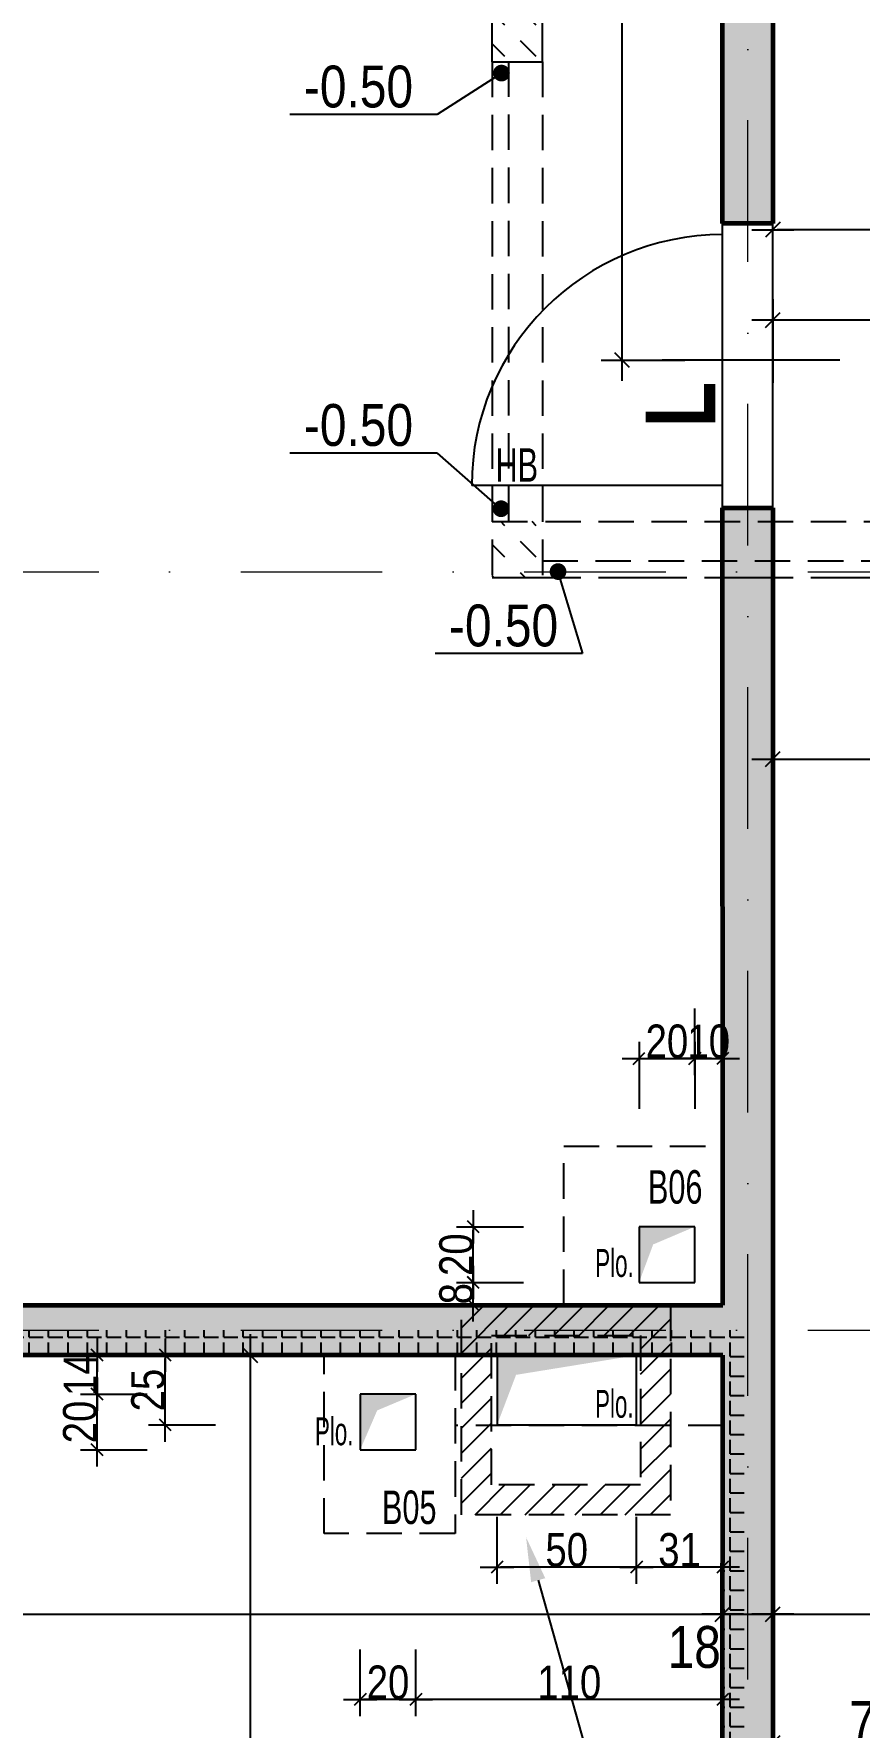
# Model space of a CAD drawing. Header units: millimetres. Extents: x 19188 to 26006, y -37354 to 0.
# Drawn here: x 20293 to 20589, y -35742 to -35135 of the extents above; entities that cross this region are included whole.
import ezdxf
from ezdxf import colors
from ezdxf.entities.mleader import LeaderData, LeaderLine
from ezdxf.enums import TextEntityAlignment as Align
from ezdxf.math import Vec2, Vec3

# ---------------------------------------------------------------- set-up
doc = ezdxf.new("R2010")
doc.units = ezdxf.units.MM
doc.linetypes.add('CACHEX2', pattern=[19.05, 12.7, -6.35])
doc.linetypes.add('TIRETPTX2', pattern=[50.8, 25.4, -12.7, 0, -12.7])
for name, color, linetype in [('01_cote_gen', 4, 'Continuous'), ('01_linteaux', 2, 'Continuous'), ('01_murs_sup', 2, 'CACHEX2'), ('01_poch_murs', 253, 'Continuous'), ('01_resv', 32, 'Continuous'), ('01_texte', 230, 'Continuous'), ('AA_COTES', 2, 'Continuous')]:
    doc.layers.add(name, color=color, linetype=linetype)
for name, color, linetype, lineweight in [('01_murs_coup', 5, 'Continuous', 60), ('01_tram_axes', 2, 'TIRETPTX2', 9), ('_GAZELEC-RESERVATION 2', 6, 'Continuous', 18)]:
    doc.layers.add(name, color=color, linetype=linetype, lineweight=lineweight)
doc.styles.add('ARIAL NA', font='ARIALN.TTF')
doc.styles.add('impact', font='impact.ttf')
doc.styles.get("Standard").update_dxf_attribs({"font": 'arial.ttf'})
doc.styles.add('STYLE2', font='ARIALN.TTF')
doc.dimstyles.new('JB50', dxfattribs={"dimscale": 0.1, "dimtxt": 150, "dimasz": 15, "dimexe": 0.1, "dimexo": 0.1, "dimgap": 0.09, "dimtad": 1, "dimdec": 1, "dimdsep": 46, "dimtxsty": 'STYLE2', "dimblk1": 'BOND_G', "dimblk2": 'BOND_D', "dimsah": 1, "dimcen": 1.5, "dimdle": 0.01, "dimse1": 1, "dimse2": 1, "dimclrd": 4, "dimclre": 2, "dimclrt": 6, "dimazin": 2, "dimtfac": 2.333333, "dimtdec": 1, "dimtix": 1, "dimtmove": 2, "dimatfit": 3, "dimldrblk": 'BOND_G', "dimfxl": 1, "dimtolj": 1, "dimtzin": 0, "dimarcsym": 0})
doc.dimstyles.new('JB50res', dxfattribs={"dimscale": 0.1, "dimtxt": 120, "dimasz": 12, "dimexe": 0.1, "dimexo": 0.1, "dimgap": 0.09, "dimtad": 1, "dimdec": 1, "dimdsep": 46, "dimtxsty": 'STYLE2', "dimblk1": 'BOND_G', "dimblk2": 'BOND_D', "dimsah": 1, "dimcen": 1.5, "dimdle": 0.01, "dimse1": 1, "dimse2": 1, "dimclrd": 4, "dimclre": 2, "dimclrt": 6, "dimazin": 2, "dimtfac": 2.333333, "dimtdec": 1, "dimtix": 1, "dimtmove": 2, "dimatfit": 3, "dimldrblk": 'BOND_G', "dimfxl": 1, "dimtolj": 1, "dimtzin": 0, "dimarcsym": 0})

# ---------------------------------------------------------------- blocks, each defined once
blk = doc.blocks.new('BOND_G')
at = {"layer": 'AA_COTES', "color": 0}
for p, q in [((0, -5), (0, 15)), ((5, 0), (-5, 0)), ((1.77, 1.77), (-1.77, -1.77))]:
    blk.add_line(p, q, dxfattribs=at)
blk = doc.blocks.new('BOND_D')
at = {"layer": 'AA_COTES', "color": 0}
for p, q in [((0, 5), (0, -15)), ((5, 0), (-5, 0)), ((-1.77, -1.77), (1.77, 1.77))]:
    blk.add_line(p, q, dxfattribs=at)
blk = doc.blocks.new('*D3140')
at = {"layer": '01_cote_gen', "color": 4, "lineweight": -2, "ltscale": 2, "transparency": 16777216}
blk.add_line((19941.73, -35701.9), (20538.73, -35701.9), dxfattribs=at)
at = {"layer": 'Defpoints', "color": 0, "ltscale": 2, "transparency": 16777216}
for p in [(20540.23, -35701.9), (20540.23, -35711.51), (19940.23, -35732.02)]:
    blk.add_point(p, dxfattribs=at)
at = {"layer": '01_cote_gen', "color": 4, "lineweight": -2, "ltscale": 2, "transparency": 16777216, "xscale": 1.5, "yscale": 1.5, "zscale": 1.5, "rotation": 180}
blk.add_blockref('BOND_G', (19940.23, -35701.9), dxfattribs=at)
at = {"layer": '01_cote_gen', "color": 4, "lineweight": -2, "ltscale": 2, "transparency": 16777216, "xscale": 1.5, "yscale": 1.5, "zscale": 1.5}
blk.add_blockref('BOND_D', (20540.23, -35701.9), dxfattribs=at)
at = {"layer": '01_cote_gen', "color": 6, "lineweight": 0, "ltscale": 2, "transparency": 16777216, "insert": (20240.23, -35694.23), "char_height": 15, "attachment_point": 5, "style": 'STYLE2'}
blk.add_mtext('\\A1;600', dxfattribs=at)
blk = doc.blocks.new('*D3141')
at = {"layer": '01_cote_gen', "color": 4, "lineweight": -2, "ltscale": 2, "transparency": 16777216}
blk.add_line((20541.73, -35701.9), (20556.72, -35701.9), dxfattribs=at)
at = {"layer": 'Defpoints', "color": 0, "ltscale": 2, "transparency": 16777216}
for p in [(20558.22, -35701.9), (20558.22, -35701.9), (20540.23, -35711.51)]:
    blk.add_point(p, dxfattribs=at)
at = {"layer": '01_cote_gen', "color": 4, "lineweight": -2, "ltscale": 2, "transparency": 16777216, "xscale": 1.5, "yscale": 1.5, "zscale": 1.5, "rotation": 180}
blk.add_blockref('BOND_G', (20540.23, -35701.9), dxfattribs=at)
at = {"layer": '01_cote_gen', "color": 4, "lineweight": -2, "ltscale": 2, "transparency": 16777216, "xscale": 1.5, "yscale": 1.5, "zscale": 1.5}
blk.add_blockref('BOND_D', (20558.22, -35701.9), dxfattribs=at)
at = {"layer": '01_cote_gen', "color": 6, "lineweight": 0, "ltscale": 2, "transparency": 16777216, "insert": (20530.02, -35713.78), "char_height": 15, "attachment_point": 5, "style": 'STYLE2'}
blk.add_mtext('\\A1;18', dxfattribs=at)
blk = doc.blocks.new('*D3142')
at = {"layer": '01_cote_gen', "color": 4, "lineweight": -2, "ltscale": 2, "transparency": 16777216}
blk.add_line((20559.72, -35701.9), (20686.72, -35701.9), dxfattribs=at)
at = {"layer": 'Defpoints', "color": 0, "ltscale": 2, "transparency": 16777216}
for p in [(20558.22, -35701.9), (20688.22, -35701.9), (20688.22, -35701.9)]:
    blk.add_point(p, dxfattribs=at)
at = {"layer": '01_cote_gen', "color": 4, "lineweight": -2, "ltscale": 2, "transparency": 16777216, "xscale": 1.5, "yscale": 1.5, "zscale": 1.5, "rotation": 180}
blk.add_blockref('BOND_G', (20558.22, -35701.9), dxfattribs=at)
at = {"layer": '01_cote_gen', "color": 4, "lineweight": -2, "ltscale": 2, "transparency": 16777216, "xscale": 1.5, "yscale": 1.5, "zscale": 1.5}
blk.add_blockref('BOND_D', (20688.22, -35701.9), dxfattribs=at)
at = {"layer": '01_cote_gen', "color": 6, "lineweight": 0, "ltscale": 2, "transparency": 16777216, "insert": (20623.22, -35694.23), "char_height": 15, "attachment_point": 5, "style": 'STYLE2'}
blk.add_mtext('\\A1;130', dxfattribs=at)
blk = doc.blocks.new('*D3148')
at = {"layer": '01_cote_gen', "color": 4, "lineweight": -2, "ltscale": 2, "transparency": 16777216}
blk.add_line((20671.72, -85.1), (20574.72, -85.1), dxfattribs=at)
at = {"layer": 'Defpoints', "color": 0, "ltscale": 2, "transparency": 16777216}
for p in [(20673.22, 0), (20573.22, -85.1), (20573.22, -36661.01)]:
    blk.add_point(p, dxfattribs=at)
at = {"layer": '01_cote_gen', "color": 4, "lineweight": -2, "ltscale": 2, "transparency": 16777216, "xscale": 1.5, "yscale": 1.5, "zscale": 1.5, "rotation": 180}
blk.add_blockref('BOND_D', (20573.22, -85.1), dxfattribs=at)
at = {"layer": '01_cote_gen', "color": 4, "lineweight": -2, "ltscale": 2, "transparency": 16777216, "xscale": 1.5, "yscale": 1.5, "zscale": 1.5}
blk.add_blockref('BOND_G', (20673.22, -85.1), dxfattribs=at)
at = {"layer": '01_cote_gen', "color": 6, "lineweight": 0, "ltscale": 2, "transparency": 16777216, "insert": (20623.22, -77.43), "char_height": 15, "attachment_point": 5, "style": 'STYLE2'}
blk.add_mtext('\\A1;100', dxfattribs=at)
blk = doc.blocks.new('*D2992')
at = {"layer": '01_cote_gen', "color": 4, "lineweight": -2, "ltscale": 0.1, "transparency": 16777216}
blk.add_line((20685.72, -35205.23), (20559.72, -35205.23), dxfattribs=at)
at = {"layer": 'Defpoints', "color": 0, "ltscale": 0.1, "transparency": 16777216}
for p in [(20558.22, -35163.89), (20687.22, -35163.89), (20558.22, -35205.23)]:
    blk.add_point(p, dxfattribs=at)
at = {"layer": '01_cote_gen', "color": 4, "lineweight": -2, "ltscale": 0.1, "transparency": 16777216, "xscale": 1.5, "yscale": 1.5, "zscale": 1.5, "rotation": 180}
blk.add_blockref('BOND_D', (20558.22, -35205.23), dxfattribs=at)
at = {"layer": '01_cote_gen', "color": 4, "lineweight": -2, "ltscale": 0.1, "transparency": 16777216, "xscale": 1.5, "yscale": 1.5, "zscale": 1.5}
blk.add_blockref('BOND_G', (20687.22, -35205.23), dxfattribs=at)
at = {"layer": '01_cote_gen', "color": 6, "ltscale": 0.1, "transparency": 16777216, "insert": (20627.96, -35197.56), "char_height": 15, "attachment_point": 5, "style": 'STYLE2'}
blk.add_mtext('\\A1;129', dxfattribs=at)
blk = doc.blocks.new('*D2993')
at = {"layer": '01_cote_gen', "color": 4, "lineweight": -2, "ltscale": 0.1, "transparency": 16777216}
blk.add_line((20559.72, -35395.14), (20686.72, -35395.14), dxfattribs=at)
at = {"layer": 'Defpoints', "color": 0, "ltscale": 0.1, "transparency": 16777216}
for p in [(20558.22, -35374.77), (20688.22, -35374.77), (20688.22, -35395.14)]:
    blk.add_point(p, dxfattribs=at)
at = {"layer": '01_cote_gen', "color": 4, "lineweight": -2, "ltscale": 0.1, "transparency": 16777216, "xscale": 1.5, "yscale": 1.5, "zscale": 1.5, "rotation": 180}
blk.add_blockref('BOND_G', (20558.22, -35395.14), dxfattribs=at)
at = {"layer": '01_cote_gen', "color": 4, "lineweight": -2, "ltscale": 0.1, "transparency": 16777216, "xscale": 1.5, "yscale": 1.5, "zscale": 1.5}
blk.add_blockref('BOND_D', (20688.22, -35395.14), dxfattribs=at)
at = {"layer": '01_cote_gen', "color": 6, "ltscale": 0.1, "transparency": 16777216, "insert": (20623.22, -35387.47), "char_height": 15, "attachment_point": 5, "style": 'STYLE2'}
blk.add_mtext('\\A1;130', dxfattribs=at)
blk = doc.blocks.new('*D2998')
at = {"layer": '01_cote_gen', "color": 4, "lineweight": -2, "ltscale": 0.1, "transparency": 16777216}
blk.add_line((20559.72, -35237.63), (20708.68, -35237.63), dxfattribs=at)
at = {"layer": 'Defpoints', "color": 0, "ltscale": 0.1, "transparency": 16777216}
for p in [(20558.22, -35234.44), (20710.18, -35234.44), (20710.18, -35237.63)]:
    blk.add_point(p, dxfattribs=at)
at = {"layer": '01_cote_gen', "color": 4, "lineweight": -2, "ltscale": 0.1, "transparency": 16777216, "xscale": 1.5, "yscale": 1.5, "zscale": 1.5, "rotation": 180}
blk.add_blockref('BOND_G', (20558.22, -35237.63), dxfattribs=at)
at = {"layer": '01_cote_gen', "color": 4, "lineweight": -2, "ltscale": 0.1, "transparency": 16777216, "xscale": 1.5, "yscale": 1.5, "zscale": 1.5}
blk.add_blockref('BOND_D', (20710.18, -35237.63), dxfattribs=at)
at = {"layer": '01_cote_gen', "color": 6, "ltscale": 0.1, "transparency": 16777216, "insert": (20628.21, -35229.96), "char_height": 15, "attachment_point": 5, "style": 'STYLE2'}
blk.add_mtext('\\A1;152', dxfattribs=at)
blk = doc.blocks.new('*D3028')
at = {"layer": '01_cote_gen', "color": 4, "lineweight": -2, "ltscale": 0.1, "transparency": 16777216}
blk.add_line((20370.74, -35610.51), (20370.74, -36643.51), dxfattribs=at)
at = {"layer": 'Defpoints', "color": 0, "ltscale": 0.1, "transparency": 16777216}
for p in [(20368.85, -35609.01), (20370.74, -36645.01), (20393.76, -36645.01)]:
    blk.add_point(p, dxfattribs=at)
at = {"layer": '01_cote_gen', "color": 4, "lineweight": -2, "ltscale": 0.1, "transparency": 16777216, "xscale": 1.5, "yscale": 1.5, "zscale": 1.5}
for name, p, rotation in [('BOND_G', (20370.74, -35609.01), 90), ('BOND_D', (20370.74, -36645.01), 270)]:
    blk.add_blockref(name, p, dxfattribs=dict(at, rotation=rotation))
at = {"layer": '01_cote_gen', "color": 6, "ltscale": 0.1, "transparency": 16777216, "insert": (20363.07, -36127.01), "char_height": 15, "attachment_point": 5, "rotation": 90, "style": 'STYLE2'}
blk.add_mtext('\\A1;1036', dxfattribs=at)
blk = doc.blocks.new('*D3116')
at = {"layer": '01_cote_gen', "color": 4, "lineweight": -2, "ltscale": 0.1, "transparency": 16777216}
blk.add_line((20504.15, -35250.51), (20504.15, -34798.51), dxfattribs=at)
at = {"layer": 'Defpoints', "color": 0, "ltscale": 0.1, "transparency": 16777216}
for p in [(20504.15, -34797.01), (20518.51, -34797.01), (20518.51, -35252.01)]:
    blk.add_point(p, dxfattribs=at)
at = {"layer": '01_cote_gen', "color": 4, "lineweight": -2, "ltscale": 0.1, "transparency": 16777216, "xscale": 1.5, "yscale": 1.5, "zscale": 1.5}
for name, p, rotation in [('BOND_D', (20504.15, -34797.01), 90), ('BOND_G', (20504.15, -35252.01), 270)]:
    blk.add_blockref(name, p, dxfattribs=dict(at, rotation=rotation))
at = {"layer": '01_cote_gen', "color": 6, "ltscale": 0.1, "transparency": 16777216, "insert": (20496.51, -35024.51), "char_height": 15, "attachment_point": 5, "rotation": 90, "style": 'STYLE2'}
blk.add_mtext('\\A1;455', dxfattribs=at)
blk = doc.blocks.new('*D3117')
at = {"layer": '01_cote_gen', "color": 4, "lineweight": -2, "ltscale": 0.1, "transparency": 16777216}
blk.add_line((20559.72, -35748.13), (20630.72, -35748.13), dxfattribs=at)
at = {"layer": 'Defpoints', "color": 0, "ltscale": 0.1, "transparency": 16777216}
for p in [(20632.22, -35748.13), (20558.22, -35776.23), (20632.22, -35776.98)]:
    blk.add_point(p, dxfattribs=at)
at = {"layer": '01_cote_gen', "color": 4, "lineweight": -2, "ltscale": 0.1, "transparency": 16777216, "xscale": 1.5, "yscale": 1.5, "zscale": 1.5, "rotation": 180}
blk.add_blockref('BOND_G', (20558.22, -35748.13), dxfattribs=at)
at = {"layer": '01_cote_gen', "color": 4, "lineweight": -2, "ltscale": 0.1, "transparency": 16777216, "xscale": 1.5, "yscale": 1.5, "zscale": 1.5}
blk.add_blockref('BOND_D', (20632.22, -35748.13), dxfattribs=at)
at = {"layer": '01_cote_gen', "color": 6, "ltscale": 0.1, "transparency": 16777216, "insert": (20595.22, -35740.62), "char_height": 15, "attachment_point": 5, "style": 'STYLE2'}
blk.add_mtext('\\A1;74', dxfattribs=at)
blk = doc.blocks.new('*D3724')
at = {"layer": '01_cote_gen', "color": 4, "lineweight": -2, "ltscale": 0.1, "transparency": 16777216}
blk.add_line((20450.79, -35589.78), (20450.79, -35584.13), dxfattribs=at)
at = {"layer": 'Defpoints', "color": 0, "ltscale": 0.1, "transparency": 16777216}
for p in [(20450.79, -35582.93), (20515.94, -35582.93), (20506.28, -35590.98)]:
    blk.add_point(p, dxfattribs=at)
at = {"layer": '01_cote_gen', "color": 4, "lineweight": -2, "ltscale": 0.1, "transparency": 16777216, "xscale": 1.2, "yscale": 1.2, "zscale": 1.2}
for name, p, rotation in [('BOND_D', (20450.79, -35582.93), 90), ('BOND_G', (20450.79, -35590.98), 270)]:
    blk.add_blockref(name, p, dxfattribs=dict(at, rotation=rotation))
at = {"layer": '01_cote_gen', "color": 6, "ltscale": 0.1, "transparency": 16777216, "insert": (20444.66, -35586.96), "char_height": 12, "attachment_point": 5, "rotation": 90, "style": 'STYLE2'}
blk.add_mtext('\\A1;8', dxfattribs=at)
blk = doc.blocks.new('*D3725')
at = {"layer": '01_cote_gen', "color": 4, "lineweight": -2, "ltscale": 0.1, "transparency": 16777216}
blk.add_line((20450.79, -35581.77), (20450.79, -35564.13), dxfattribs=at)
at = {"layer": 'Defpoints', "color": 0, "ltscale": 0.1, "transparency": 16777216}
for p in [(20450.79, -35562.93), (20518.16, -35562.93), (20468.79, -35582.97)]:
    blk.add_point(p, dxfattribs=at)
at = {"layer": '01_cote_gen', "color": 4, "lineweight": -2, "ltscale": 0.1, "transparency": 16777216, "xscale": 1.2, "yscale": 1.2, "zscale": 1.2}
for name, p, rotation in [('BOND_D', (20450.79, -35562.93), 90), ('BOND_G', (20450.79, -35582.97), 270)]:
    blk.add_blockref(name, p, dxfattribs=dict(at, rotation=rotation))
at = {"layer": '01_cote_gen', "color": 6, "ltscale": 0.1, "transparency": 16777216, "insert": (20444.66, -35572.95), "char_height": 12, "attachment_point": 5, "rotation": 90, "style": 'STYLE2'}
blk.add_mtext('\\A1;20', dxfattribs=at)
blk = doc.blocks.new('*D3730')
at = {"layer": '01_cote_gen', "color": 4, "lineweight": -2, "ltscale": 0.1, "transparency": 16777216}
blk.add_line((20511.43, -35502.6), (20529.03, -35502.6), dxfattribs=at)
at = {"layer": 'Defpoints', "color": 0, "ltscale": 0.1, "transparency": 16777216}
for p in [(20530.23, -35502.6), (20510.23, -35582.93), (20530.23, -35582.93)]:
    blk.add_point(p, dxfattribs=at)
at = {"layer": '01_cote_gen', "color": 4, "lineweight": -2, "ltscale": 0.1, "transparency": 16777216, "xscale": 1.2, "yscale": 1.2, "zscale": 1.2, "rotation": 180}
blk.add_blockref('BOND_G', (20510.23, -35502.6), dxfattribs=at)
at = {"layer": '01_cote_gen', "color": 4, "lineweight": -2, "ltscale": 0.1, "transparency": 16777216, "xscale": 1.2, "yscale": 1.2, "zscale": 1.2}
blk.add_blockref('BOND_D', (20530.23, -35502.6), dxfattribs=at)
at = {"layer": '01_cote_gen', "color": 6, "ltscale": 0.1, "transparency": 16777216, "insert": (20520.23, -35496.47), "char_height": 12, "attachment_point": 5, "style": 'STYLE2'}
blk.add_mtext('\\A1;20', dxfattribs=at)
blk = doc.blocks.new('*D3731')
at = {"layer": '01_cote_gen', "color": 4, "lineweight": -2, "ltscale": 0.1, "transparency": 16777216}
for p, q in [((20529.03, -35502.6), (20527.83, -35502.6)), ((20530.23, -35502.6), (20540.24, -35502.6)), ((20541.44, -35502.6), (20542.64, -35502.6))]:
    blk.add_line(p, q, dxfattribs=at)
at = {"layer": 'Defpoints', "color": 0, "ltscale": 0.1, "transparency": 16777216}
for p in [(20540.24, -35502.6), (20530.23, -35508.6), (20540.24, -35508.6)]:
    blk.add_point(p, dxfattribs=at)
at = {"layer": '01_cote_gen', "color": 4, "lineweight": -2, "ltscale": 0.1, "transparency": 16777216, "xscale": 1.2, "yscale": 1.2, "zscale": 1.2}
blk.add_blockref('BOND_G', (20530.23, -35502.6), dxfattribs=at)
at = {"layer": '01_cote_gen', "color": 4, "lineweight": -2, "ltscale": 0.1, "transparency": 16777216, "xscale": 1.2, "yscale": 1.2, "zscale": 1.2, "rotation": 180}
blk.add_blockref('BOND_D', (20540.24, -35502.6), dxfattribs=at)
at = {"layer": '01_cote_gen', "color": 6, "ltscale": 0.1, "transparency": 16777216, "insert": (20535.24, -35496.47), "char_height": 12, "attachment_point": 5, "style": 'STYLE2'}
blk.add_mtext('\\A1;10', dxfattribs=at)
blk = doc.blocks.new('*D3732')
at = {"layer": '01_cote_gen', "color": 4, "lineweight": -2, "ltscale": 0.1, "transparency": 16777216}
blk.add_line((20539.05, -35685.04), (20510.49, -35685.04), dxfattribs=at)
at = {"layer": 'Defpoints', "color": 0, "ltscale": 0.1, "transparency": 16777216}
for p in [(20509.29, -35641.52), (20540.25, -35640.81), (20509.29, -35685.04)]:
    blk.add_point(p, dxfattribs=at)
at = {"layer": '01_cote_gen', "color": 4, "lineweight": -2, "ltscale": 0.1, "transparency": 16777216, "xscale": 1.2, "yscale": 1.2, "zscale": 1.2, "rotation": 180}
blk.add_blockref('BOND_D', (20509.29, -35685.04), dxfattribs=at)
at = {"layer": '01_cote_gen', "color": 4, "lineweight": -2, "ltscale": 0.1, "transparency": 16777216, "xscale": 1.2, "yscale": 1.2, "zscale": 1.2}
blk.add_blockref('BOND_G', (20540.25, -35685.04), dxfattribs=at)
at = {"layer": '01_cote_gen', "color": 6, "ltscale": 0.1, "transparency": 16777216, "insert": (20524.77, -35678.9), "char_height": 12, "attachment_point": 5, "style": 'STYLE2'}
blk.add_mtext('\\A1;31', dxfattribs=at)
blk = doc.blocks.new('*D3733')
at = {"layer": '01_cote_gen', "color": 4, "lineweight": -2, "ltscale": 0.1, "transparency": 16777216}
blk.add_line((20508.09, -35685.04), (20460.49, -35685.04), dxfattribs=at)
at = {"layer": 'Defpoints', "color": 0, "ltscale": 0.1, "transparency": 16777216}
for p in [(20459.29, -35647.81), (20509.29, -35647.81), (20459.29, -35685.04)]:
    blk.add_point(p, dxfattribs=at)
at = {"layer": '01_cote_gen', "color": 4, "lineweight": -2, "ltscale": 0.1, "transparency": 16777216, "xscale": 1.2, "yscale": 1.2, "zscale": 1.2, "rotation": 180}
blk.add_blockref('BOND_D', (20459.29, -35685.04), dxfattribs=at)
at = {"layer": '01_cote_gen', "color": 4, "lineweight": -2, "ltscale": 0.1, "transparency": 16777216, "xscale": 1.2, "yscale": 1.2, "zscale": 1.2}
blk.add_blockref('BOND_G', (20509.29, -35685.04), dxfattribs=at)
at = {"layer": '01_cote_gen', "color": 6, "ltscale": 0.1, "transparency": 16777216, "insert": (20484.29, -35678.9), "char_height": 12, "attachment_point": 5, "style": 'STYLE2'}
blk.add_mtext('\\A1;50', dxfattribs=at)
blk = doc.blocks.new('*D3734')
at = {"layer": '01_cote_gen', "color": 4, "lineweight": -2, "ltscale": 0.1, "transparency": 16777216}
blk.add_line((20539.04, -35732.55), (20431.39, -35732.55), dxfattribs=at)
at = {"layer": 'Defpoints', "color": 0, "ltscale": 0.1, "transparency": 16777216}
for p in [(20430.19, -35687.7), (20430.19, -35732.55), (20540.24, -35732.1)]:
    blk.add_point(p, dxfattribs=at)
at = {"layer": '01_cote_gen', "color": 4, "lineweight": -2, "ltscale": 0.1, "transparency": 16777216, "xscale": 1.2, "yscale": 1.2, "zscale": 1.2, "rotation": 180}
blk.add_blockref('BOND_D', (20430.19, -35732.55), dxfattribs=at)
at = {"layer": '01_cote_gen', "color": 4, "lineweight": -2, "ltscale": 0.1, "transparency": 16777216, "xscale": 1.2, "yscale": 1.2, "zscale": 1.2}
blk.add_blockref('BOND_G', (20540.24, -35732.55), dxfattribs=at)
at = {"layer": '01_cote_gen', "color": 6, "ltscale": 0.1, "transparency": 16777216, "insert": (20485.21, -35726.42), "char_height": 12, "attachment_point": 5, "style": 'STYLE2'}
blk.add_mtext('\\A1;110', dxfattribs=at)
blk = doc.blocks.new('*D3735')
at = {"layer": '01_cote_gen', "color": 4, "lineweight": -2, "ltscale": 0.1, "transparency": 16777216}
blk.add_line((20428.99, -35732.55), (20411.39, -35732.55), dxfattribs=at)
at = {"layer": 'Defpoints', "color": 0, "ltscale": 0.1, "transparency": 16777216}
for p in [(20410.19, -35642.98), (20430.19, -35642.98), (20410.19, -35732.55)]:
    blk.add_point(p, dxfattribs=at)
at = {"layer": '01_cote_gen', "color": 4, "lineweight": -2, "ltscale": 0.1, "transparency": 16777216, "xscale": 1.2, "yscale": 1.2, "zscale": 1.2, "rotation": 180}
blk.add_blockref('BOND_D', (20410.19, -35732.55), dxfattribs=at)
at = {"layer": '01_cote_gen', "color": 4, "lineweight": -2, "ltscale": 0.1, "transparency": 16777216, "xscale": 1.2, "yscale": 1.2, "zscale": 1.2}
blk.add_blockref('BOND_G', (20430.19, -35732.55), dxfattribs=at)
at = {"layer": '01_cote_gen', "color": 6, "ltscale": 0.1, "transparency": 16777216, "insert": (20420.19, -35726.42), "char_height": 12, "attachment_point": 5, "style": 'STYLE2'}
blk.add_mtext('\\A1;20', dxfattribs=at)
blk = doc.blocks.new('*D3736')
at = {"layer": '01_cote_gen', "color": 4, "lineweight": -2, "ltscale": 0.1, "transparency": 16777216}
blk.add_line((20315.84, -35641.78), (20315.84, -35624.18), dxfattribs=at)
at = {"layer": 'Defpoints', "color": 0, "ltscale": 0.1, "transparency": 16777216}
for p in [(20315.84, -35622.98), (20402.57, -35622.98), (20402.57, -35642.98)]:
    blk.add_point(p, dxfattribs=at)
at = {"layer": '01_cote_gen', "color": 4, "lineweight": -2, "ltscale": 0.1, "transparency": 16777216, "xscale": 1.2, "yscale": 1.2, "zscale": 1.2}
for name, p, rotation in [('BOND_D', (20315.84, -35622.98), 90), ('BOND_G', (20315.84, -35642.98), 270)]:
    blk.add_blockref(name, p, dxfattribs=dict(at, rotation=rotation))
at = {"layer": '01_cote_gen', "color": 6, "ltscale": 0.1, "transparency": 16777216, "insert": (20309.7, -35632.98), "char_height": 12, "attachment_point": 5, "rotation": 90, "style": 'STYLE2'}
blk.add_mtext('\\A1;20', dxfattribs=at)
blk = doc.blocks.new('*D3737')
at = {"layer": '01_cote_gen', "color": 4, "lineweight": -2, "ltscale": 0.1, "transparency": 16777216}
blk.add_line((20315.84, -35621.78), (20315.84, -35610.21), dxfattribs=at)
at = {"layer": 'Defpoints', "color": 0, "ltscale": 0.1, "transparency": 16777216}
for p in [(20315.84, -35609.01), (20321.84, -35609.01), (20321.84, -35622.98)]:
    blk.add_point(p, dxfattribs=at)
at = {"layer": '01_cote_gen', "color": 4, "lineweight": -2, "ltscale": 0.1, "transparency": 16777216, "xscale": 1.2, "yscale": 1.2, "zscale": 1.2}
for name, p, rotation in [('BOND_D', (20315.84, -35609.01), 90), ('BOND_G', (20315.84, -35622.98), 270)]:
    blk.add_blockref(name, p, dxfattribs=dict(at, rotation=rotation))
at = {"layer": '01_cote_gen', "color": 6, "ltscale": 0.1, "transparency": 16777216, "insert": (20309.8, -35615.99), "char_height": 12, "attachment_point": 5, "rotation": 90, "style": 'STYLE2'}
blk.add_mtext('\\A1;14', dxfattribs=at)
blk = doc.blocks.new('*D3832')
at = {"layer": '01_cote_gen', "color": 4, "lineweight": -2, "ltscale": 0.5, "transparency": 16777216}
blk.add_line((20340.29, -35632.85), (20340.29, -35610.21), dxfattribs=at)
at = {"layer": 'Defpoints', "color": 0, "ltscale": 0.5, "transparency": 16777216}
for p in [(20340.29, -35609.01), (20475.37, -35609.01), (20475.37, -35634.05)]:
    blk.add_point(p, dxfattribs=at)
at = {"layer": '01_cote_gen', "color": 4, "lineweight": -2, "ltscale": 0.5, "transparency": 16777216, "xscale": 1.2, "yscale": 1.2, "zscale": 1.2}
for name, p, rotation in [('BOND_D', (20340.29, -35609.01), 90), ('BOND_G', (20340.29, -35634.05), 270)]:
    blk.add_blockref(name, p, dxfattribs=dict(at, rotation=rotation))
at = {"layer": '01_cote_gen', "color": 6, "ltscale": 0.5, "transparency": 16777216, "insert": (20334.15, -35621.53), "char_height": 12, "attachment_point": 5, "rotation": 90, "style": 'STYLE2'}
blk.add_mtext('\\A1;25', dxfattribs=at)

msp = doc.modelspace()

# ---------------------------------------------------------------- hatches: boundary and pattern name
at = {"layer": '01_murs_sup', "ltscale": 0.1}
h = msp.add_hatch(dxfattribs=at)
h.set_pattern_fill('DASH', color=256, scale=2.5, angle=135)
h.set_pattern_definition([(135, (2512.853, 4257.749), (-11.2253202, 9e-16), [7.9375, -7.9375])])
h.paths.add_polyline_path([(20707.22, -35124.98), (20707.22, -35035.98), (20932.22, -35035.98), (20932.22, -35082.6), (20913.18, -35082.6), (20913.18, -35124.98)], flags=16)
h.paths.add_polyline_path([(20707.22, -35015.98), (20707.22, -34922.37), (20932.22, -34922.37), (20932.22, -35015.98)], flags=16)
h.paths.add_polyline_path([(20540.53, -34993.58), (20475.57, -34993.58), (20475.57, -34922.37), (20540.53, -34922.37)], flags=16)
h.paths.add_polyline_path([(20501.1, -34979.64, -1), (20521.1, -34979.64, -1)], flags=0)
h.paths.add_polyline_path([(20504.6, -34979.64, -1), (20517.6, -34979.64, -1)], flags=0)
h.paths.add_polyline_path([(21308.22, -34929.98), (21292.22, -34929.98), (21292.22, -35082.6), (21177.34, -35082.6), (21177.34, -35100.6), (21308.22, -35100.6)])
h.paths.add_polyline_path([(21308.22, -34819.98), (21292.22, -34819.98), (21292.22, -34741.98), (21177.3, -34741.98), (21177.3, -34723.98), (21308.22, -34723.98)])
h.paths.add_polyline_path([(21067.3, -34723.98), (20952.22, -34723.98), (20952.22, -34741.98), (21067.3, -34741.98)])
h.paths.add_polyline_path([(20842.22, -34723.98), (20687.22, -34723.98), (20687.22, -34758.88), (20707.22, -34758.88), (20707.22, -34741.98), (20842.22, -34741.98)])
h.paths.add_polyline_path([(20488.39, -34973.54), (20533.95, -34973.54), (20533.95, -34948.33), (20488.39, -34948.33)], flags=8)
h.paths.add_polyline_path([(20947.22, -34880.09), (20947.22, -34902.37), (20872.38, -34902.37), (20872.38, -34880.09)])
h.paths.add_polyline_path([(20675.57, -35309.98), (20675.57, -35329.98), (20933.18, -35329.98), (20933.18, -35100.6), (21067.3, -35100.6), (21067.3, -35082.6), (20952.22, -35082.6), (20952.22, -34902.37), (20947.22, -34902.37), (20947.22, -34880.09), (20872.38, -34880.09), (20872.38, -34902.37), (20707.22, -34902.37), (20707.22, -34861.88), (20687.22, -34861.88), (20687.22, -35144.98), (20913.18, -35144.98), (20913.18, -35309.98)])
h.paths.add_polyline_path([(20457.57, -35144.98), (20475.57, -35144.98), (20475.57, -35011.58), (20558.53, -35011.58), (20558.53, -34902.37), (20457.57, -34902.37)])
h.paths.add_polyline_path([(20475.57, -35309.98), (20457.57, -35309.98), (20457.57, -35329.98), (20475.57, -35329.98)])
at = {"layer": '01_poch_murs', "ltscale": 0.1}
h = msp.add_hatch(color=256, dxfattribs=at)
h.dxf.hatch_style = 1
h.paths.add_polyline_path([(20637.22, -33952.01), (20540.22, -33952.01), (20540.22, -33752.01), (20540.22, -33952.01), (20437.22, -33952.01), (20437.22, -33968.01), (20540.22, -33968.01), (20540.22, -34613.01), (20558.22, -34613.01), (20558.22, -34579.01), (20934.22, -34579.01), (20934.22, -34560.98), (20558.22, -34561.01), (20558.22, -33968.01), (20637.22, -33968.01)])
h.paths.add_polyline_path([(20337.22, -33952.01), (20237.22, -33952.01), (20237.22, -33968.01), (20337.22, -33968.01)])
h.paths.add_polyline_path([(20037.22, -33952.01), (19924.22, -33952.01), (19924.22, -34424.01), (19940.22, -34424.01), (19940.22, -33968.01), (20037.22, -33968.01)])
h.paths.add_polyline_path([(21037.22, -33952.01), (20837.22, -33952.01), (20837.22, -33968.01), (21037.22, -33968.01)])
h.paths.add_polyline_path([(21308.22, -33752.01), (21292.22, -33752.01), (21292.22, -33952.01), (21292.22, -33952.01), (21137.22, -33952.01), (21137.22, -33968.01), (21292.22, -33968.01), (21292.22, -34561.01), (21036.22, -34561.01), (21036.22, -34579.01), (21308.22, -34578.99)])
h.paths.add_polyline_path([(21536.22, -33952.01), (21310.22, -33952.01), (21310.22, -34579.01), (21562.22, -34579.01), (21562.22, -34561.01), (21326.22, -34561.01), (21326.22, -33968.01), (21536.22, -33968.01)])
h.paths.add_polyline_path([(21794.22, -33952.01), (21636.22, -33952.01), (21636.22, -33968.01), (21794.22, -33968.01)])
h.paths.add_polyline_path([(22112.22, -33952.01), (21894.22, -33952.01), (21894.22, -33968.01), (22112.22, -33968.01)])
h.paths.add_polyline_path([(22349.22, -33952.01), (22212.22, -33952.01), (22212.22, -33968.01), (22333.22, -33968.01), (22333.22, -34019.01), (22349.22, -34019.01)])
h.paths.add_polyline_path([(22349.22, -34219.01), (22333.22, -34219.01), (22333.71, -34365.05), (22349.71, -34365.05)])
h.paths.add_polyline_path([(22349.71, -34465.05), (22333.71, -34465.05), (22333.22, -34635.01), (21907.22, -34635.01), (21907.22, -34570.01), (21887.22, -34570.01), (21887.22, -34635.01), (21721.22, -34635.01), (21721.22, -34561.01), (21664.22, -34561.01), (21664.22, -34579.01), (21703.22, -34579.01), (21703.22, -34709.01), (21664.22, -34709.01), (21664.22, -34727.01), (21721.22, -34727.01), (21721.22, -34653.01), (21887.22, -34653.01), (21887.22, -34718.01), (21907.22, -34718.01), (21907.22, -34653.01), (22333.22, -34653.01), (22333.22, -34823.01), (22349.22, -34823.01)])
h.paths.add_polyline_path([(21562.22, -34709.01), (21310.22, -34709.01), (21310.22, -35336.01), (21571.22, -35336.01), (21571.22, -35320.01), (21326.22, -35320.01), (21326.22, -34727.01), (21562.22, -34727.01)])
h.paths.add_polyline_path([(22349.22, -34923.01), (22333.22, -34923.01), (22333.22, -35019.01), (22349.22, -35019.01)])
h.paths.add_polyline_path([(20952.22, -34741.99), (20967.22, -34741.99), (20967.22, -34723.99), (20869.22, -34723.99), (20869.22, -34741.99), (20932.22, -34741.99), (20932.22, -34904.99), (20707.22, -34904.99), (20707.22, -34741.99), (20767.22, -34741.99), (20767.22, -34723.99), (20687.22, -34723.99), (20687.22, -35144.98), (20913.18, -35144.98), (20913.18, -35309.98), (20688.22, -35309.98), (20688.22, -35493.98), (20706.22, -35493.98), (20706.22, -35329.98), (20933.18, -35329.98), (20933.18, -35101.99), (21292.22, -35101.99), (21292.22, -35375.01), (21308.22, -35375.01), (21308.22, -34723.99), (21069.22, -34723.99), (21069.22, -34741.99), (21292.22, -34741.99), (21292.22, -35081.99), (20952.22, -35081.99)])
h.paths.add_polyline_path([(20932.22, -34924.99), (20932.22, -35014.99), (20707.22, -35014.99), (20707.22, -34924.99)], flags=16)
h.paths.add_polyline_path([(20932.22, -35034.99), (20932.22, -35081.99), (20913.18, -35081.99), (20913.18, -35124.98), (20707.22, -35124.98), (20707.22, -35034.99)], flags=16)
h.paths.add_polyline_path([(20558.22, -34715.01), (20540.22, -34715.01), (20540.22, -34779.01), (19940.22, -34779.01), (19940.22, -34524.01), (19924.22, -34524.01), (19924.22, -34924.01), (19940.22, -34924.01), (19940.22, -34797.01), (20540.22, -34797.01), (20540.22, -35203), (20558.22, -35203)])
h.paths.add_polyline_path([(20558.22, -35305), (20540.22, -35305), (20540.25, -35591.01), (19940.25, -35591.01), (19940.22, -35529.01), (19924.22, -35529.01), (19924.22, -35820.01), (19940.22, -35820.01), (19940.25, -35609.01), (20540.25, -35609.01), (20540.22, -35814.01), (20581.22, -35814.01), (20581.22, -35796.01), (20558.22, -35796.01)])
h.paths.add_polyline_path([(20706.22, -35595.98), (20688.22, -35595.98), (20688.22, -35796.01), (20683.22, -35796.01), (20683.22, -35814.01), (20688.22, -35814.01), (20688.22, -36205), (20457.22, -36205), (20457.22, -36223), (20688.22, -36223), (20688.22, -36381.01), (20928.22, -36381.01), (20928.22, -36645.01), (20673.22, -36645.01), (20673.22, -36661.01), (21006.22, -36661.01), (21006.22, -36645.01), (20944.22, -36645.01), (20944.22, -36381.01), (20962.22, -36381.01), (20962.22, -36365.01), (20706.22, -36365.01)])
h.paths.add_polyline_path([(21308.22, -35475.01), (21292.22, -35475.01), (21292.22, -35719.01), (21308.22, -35719.01)])
h.paths.add_polyline_path([(21308.22, -35819.01), (21292.22, -35819.01), (21292.22, -36019.01), (21308.22, -36019.01)])
h.paths.add_polyline_path([(21308.22, -36119.01), (21292.22, -36119.01), (21292.22, -36365.01), (21262.22, -36365.01), (21262.22, -36381.01), (21308.22, -36381.01)])
h.paths.add_polyline_path([(20303.22, -36365), (20265.22, -36365.01), (20265.22, -36381.01), (20287.22, -36381), (20287.22, -36645), (20226.22, -36645.01), (20226.22, -36661.01), (20326.22, -36661.01), (20326.22, -36645.01), (20303.22, -36645.01)])
h.paths.add_polyline_path([(19940.22, -36225.01), (19924.22, -36225.01), (19924.22, -36381.01), (19965.22, -36381.01), (19965.22, -36365.01), (19940.22, -36365.01)])
h.paths.add_polyline_path([(19940.22, -35920.01), (19924.22, -35920.01), (19924.22, -36125.01), (19940.22, -36125.01)])
h.paths.add_polyline_path([(20573.22, -36645.01), (20426.22, -36645.01), (20426.22, -36661.01), (20573.22, -36661.01)])
h.paths.add_polyline_path([(20939.22, -34760.38), (20939.36, -34760.38), (20939.36, -34749.79), (20939.22, -34749.79)], flags=16)
h.paths.add_polyline_path([(20292.02, -36497.71), (20292.02, -36466.48)], flags=16)
h = msp.add_hatch(dxfattribs=at)
h.set_pattern_fill('ANGLE', color=256)
h.set_pattern_definition([(0, (0, 0), (0, 6.985), [5.08, -1.905]), (90, (0, 0), (-6.985, 4e-16), [5.08, -1.905])])
h.paths.add_polyline_path([(20549.22, -35600.01), (20240.22, -35600.01), (20240.22, -35609.01), (20540.25, -35609.01), (20540.22, -35814.01), (20549.22, -35814.01)])
at = {"layer": '01_resv', "linetype": 'CACHEX2'}
h = msp.add_hatch(dxfattribs=at)
h.set_pattern_fill('ANSI31', color=256, scale=2)
h.paths.add_polyline_path([(20521.53, -35609.01), (20510.78, -35609.01), (20510.78, -35634.27), (20521.53, -35634.27)])
h.paths.add_polyline_path([(20521.53, -35634.27), (20510.78, -35634.27), (20510.78, -35655.48), (20457.28, -35655.48), (20457.28, -35634.28), (20446.53, -35634.28), (20446.53, -35666.23), (20521.53, -35666.23)])
h.paths.add_polyline_path([(20457.28, -35609.01), (20446.53, -35609.01), (20446.53, -35634.28), (20457.28, -35634.28)])
h.paths.add_polyline_path([(20521.53, -35591.23), (20446.53, -35591.23), (20446.53, -35600.01), (20521.53, -35600.01)])
h.paths.add_polyline_path([(20521.53, -35600.01), (20446.53, -35600.01), (20446.53, -35609.01), (20457.28, -35609.01), (20457.28, -35601.98), (20510.78, -35601.98), (20510.78, -35609.01), (20521.53, -35609.01)])

# ---------------------------------------------------------------- linework, layer by layer
at = {"layer": '01_linteaux', "ltscale": 0.1}
for p, q in [((20540.22, -35305), (20540.22, -35203)), ((20558.22, -35305), (20558.22, -35203)), ((20582.21, -35252.01), (20518.51, -35252.01)), ((20582.21, -35252.01), (20518.51, -35252.01)), ((20540.22, -35297.01), (20450.22, -35297.01)), ((20540.22, -35297.01), (20450.22, -35297.01))]:
    msp.add_line(p, q, dxfattribs=at)
msp.add_arc((20540.22, -35297.01), 90, 90, 180, dxfattribs=at)
msp.add_arc((20540.22, -35297.01), 90, 90, 180, dxfattribs=at)
at = {"layer": '01_murs_coup'}
for p, q in [((20558.22, -34715.01), (20558.22, -35203)), ((20540.22, -35203), (20540.22, -34797.01)), ((20558.22, -35203), (20540.22, -35203)), ((20540.25, -35591.01), (20540.22, -35305)), ((20540.22, -35305), (20558.22, -35305)), ((20558.22, -35305), (20558.22, -35796.01)), ((19940.25, -35591.01), (20540.25, -35591.01)), ((20540.25, -35609.01), (19940.25, -35609.01)), ((20540.22, -35814.01), (20540.25, -35609.01))]:
    msp.add_line(p, q, dxfattribs=at)
at = {"layer": '01_murs_sup'}
for p, q in [((20457.57, -35144.98), (20457.57, -34723.51)), ((20457.57, -35144.98), (20457.57, -35329.98)), ((20463.57, -35309.98), (20463.57, -35144.98)), ((20475.57, -35144.98), (20475.57, -35329.98)), ((20457.57, -35309.98), (20913.18, -35309.98)), ((20475.57, -35323.98), (20675.57, -35323.98)), ((20457.57, -35329.98), (20933.18, -35329.98))]:
    msp.add_line(p, q, dxfattribs=at)
at = {"layer": '01_murs_sup', "ltscale": 2}
for p, q in [((20457.57, -35144.98), (20457.57, -34902.37)), ((20475.57, -35144.98), (20475.57, -35011.58)), ((20457.57, -35144.98), (20475.57, -35144.98)), ((20457.57, -35329.98), (20933.18, -35329.98))]:
    msp.add_line(p, q, dxfattribs=at)
at = {"layer": '01_resv', "linetype": 'CACHEX2'}
for p, q in [((20483.23, -35590.98), (20483.23, -35533.98)), ((20483.23, -35533.98), (20540.33, -35533.98)), ((20446.53, -35666.23), (20446.53, -35591.23)), ((20521.53, -35591.23), (20521.53, -35666.23)), ((20457.28, -35601.98), (20510.78, -35601.98)), ((20457.28, -35655.48), (20457.28, -35601.98)), ((20510.78, -35601.98), (20510.78, -35655.48)), ((20397.24, -35672.98), (20397.24, -35608.98)), ((20444.23, -35608.98), (20444.23, -35672.98)), ((20540.53, -35634.26), (20444.23, -35634.28)), ((20510.78, -35655.48), (20457.28, -35655.48)), ((20521.53, -35666.23), (20446.53, -35666.23)), ((20444.23, -35672.98), (20397.24, -35672.98))]:
    msp.add_line(p, q, dxfattribs=at)
at = {"layer": '01_resv'}
for p, q in [((20540.33, -35533.98), (20540.33, -35590.98)), ((20520.23, -35562.93), (20510.23, -35562.93)), ((20510.23, -35562.93), (20510.23, -35582.93)), ((20530.23, -35562.93), (20510.23, -35562.93)), ((20530.23, -35562.93), (20520.23, -35562.93)), ((20530.23, -35582.93), (20530.23, -35562.93)), ((20510.23, -35582.93), (20530.23, -35582.93)), ((20540.33, -35590.98), (20483.23, -35590.98)), ((20459.29, -35609.05), (20459.29, -35634.05)), ((20509.29, -35609.05), (20459.29, -35609.05)), ((20509.29, -35634.05), (20509.29, -35609.05)), ((20420.19, -35622.98), (20410.19, -35622.98)), ((20410.19, -35622.98), (20410.19, -35642.98)), ((20430.19, -35622.98), (20410.19, -35622.98)), ((20430.19, -35622.98), (20420.19, -35622.98)), ((20430.19, -35642.98), (20430.19, -35622.98)), ((20459.29, -35634.05), (20509.29, -35634.05)), ((20410.19, -35642.98), (20430.19, -35642.98))]:
    msp.add_line(p, q, dxfattribs=at)
for points in [[(20510.23, -35582.93), (20510.23, -35562.93), (20515.3, -35569.28)], [(20510.23, -35562.93), (20530.23, -35562.93), (20515.3, -35569.28)], [(20459.29, -35634.05), (20459.29, -35609.05), (20466.12, -35616.06)], [(20459.29, -35609.05), (20509.29, -35609.05), (20466.12, -35616.06)], [(20410.19, -35642.98), (20410.19, -35622.98), (20416.31, -35628.82)], [(20410.19, -35622.98), (20430.19, -35622.98), (20416.31, -35628.82)]]:
    msp.add_solid(points, dxfattribs=at)
at = {"layer": '01_texte'}
for p, q in [((20460.81, -35149.17), (20437.87, -35163.95)), ((20437.87, -35163.95), (20385.02, -35163.95)), ((20437.87, -35285.38), (20385.02, -35285.38)), ((20437.87, -35285.38), (20460.66, -35305.45)), ((20481.08, -35328.01), (20489.91, -35357.3)), ((20489.91, -35357.3), (20437.06, -35357.3))]:
    msp.add_line(p, q, dxfattribs=at)
at = {"layer": '01_texte', "const_width": 3}
for points in [[(20459.39, -35149.05, 1), (20462.39, -35149.05, 1)], [(20459.25, -35305.34, 1), (20462.25, -35305.34, 1)], [(20479.67, -35327.89, 1), (20482.67, -35327.89, 1)]]:
    msp.add_lwpolyline(points, format="xyb", close=True, dxfattribs=at)
at = {"layer": '01_tram_axes', "color": 253, "ltscale": 2}
for p, q in [((20549.22, -36844), (20549.22, -33270.42)), ((19553.74, -35328.01), (22704.29, -35328.01)), ((19553.74, -35600.01), (22403.18, -35600.01))]:
    msp.add_line(p, q, dxfattribs=at)
at = {"layer": '_GAZELEC-RESERVATION 2'}
msp.add_line((20446.53, -35591.23), (20521.53, -35591.23), dxfattribs=at)

# ---------------------------------------------------------------- texts
at = {"layer": '01_texte', "style": 'ARIAL NA'}
for p in [(20390.02, -35161.37), (20390.02, -35282.8), (20442.06, -35354.72)]:
    msp.add_text('-0.50', height=15, dxfattribs=at).set_placement(p)
at = {"layer": '01_texte', "style": 'impact'}
msp.add_text('L', height=25, rotation=90, dxfattribs=at).set_placement((20545.09, -35268), align=Align.BOTTOM_CENTER)
at = {"layer": '01_texte'}
for s, height, style, width, p in [('HB', 12, 'ARIAL NA', 0.8, (20458.75, -35295.66)), ('B06', 12, 'STYLE2', 0.8, (20513.42, -35554.64)), ('Plo.', 10, 'STYLE2', 0.7, (20494.52, -35580.93)), ('Plo.', 10, 'STYLE2', 0.7, (20494.47, -35631.45)), ('Plo.', 10, 'STYLE2', 0.7, (20393.98, -35641.31)), ('B05', 12, 'STYLE2', 0.8, (20418.02, -35669.57))]:
    msp.add_text(s, height=height, dxfattribs=dict(at, style=style, width=width)).set_placement(p)

# ---------------------------------------------------------------- dimensions: what is measured, and where the dimension line sits
at = {"layer": '01_cote_gen', "lineweight": 0, "ltscale": 2}
for base, p1, p2, picture, middle in [((20573.22, -85.1), (20673.22, 0), (20573.22, -36661.01), '*D3148', (20623.22, -77.43)), ((20540.23, -35701.9), (19940.23, -35732.02), (20540.23, -35711.51), '*D3140', (20240.23, -35694.23)), ((20688.22, -35701.9), (20558.22, -35701.9), (20688.22, -35701.9), '*D3142', (20623.22, -35694.23))]:
    dim = msp.add_linear_dim(base=base, p1=p1, p2=p2, dimstyle='JB50', dxfattribs=at)
    dim.commit()
    dim.dimension.update_dxf_attribs({"geometry": picture, "text_midpoint": middle})
at = {"layer": '01_cote_gen', "ltscale": 0.1}
for base, p1, p2, dimstyle, picture, middle in [((20504.15, -34797.01), (20518.51, -35252.01), (20518.51, -34797.01), 'JB50', '*D3116', (20496.51, -35024.51)), ((20450.79, -35562.93), (20468.79, -35582.97), (20518.16, -35562.93), 'JB50res', '*D3725', (20444.66, -35572.95)), ((20450.7927, -35582.932), (20506.2822, -35590.9799), (20515.9449, -35582.932), 'JB50res', '*D3724', (20444.6568, -35586.9559)), ((20315.84, -35609.01), (20321.84, -35622.98), (20321.84, -35609.01), 'JB50res', '*D3737', (20309.8, -35615.99)), ((20370.74, -36645.01), (20368.85, -35609.01), (20393.76, -36645.01), 'JB50', '*D3028', (20363.07, -36127.01)), ((20315.84, -35622.98), (20402.57, -35642.98), (20402.57, -35622.98), 'JB50res', '*D3736', (20309.7, -35632.98))]:
    dim = msp.add_linear_dim(base=base, p1=p1, p2=p2, angle=90, dimstyle=dimstyle, dxfattribs=at)
    dim.commit()
    dim.dimension.update_dxf_attribs({"geometry": picture, "text_midpoint": middle})
for base, p1, p2, picture, middle in [((20558.22, -35205.23), (20687.22, -35163.89), (20558.22, -35163.89), '*D2992', (20627.96, -35197.56)), ((20710.18, -35237.63), (20558.22, -35234.44), (20710.18, -35234.44), '*D2998', (20628.21, -35229.96))]:
    dim = msp.add_linear_dim(base=base, p1=p1, p2=p2, dimstyle='JB50', dxfattribs=at)
    dim.commit()
    dim.dimension.update_dxf_attribs({"geometry": picture, "text_midpoint": middle, "dimtype": 160})
for base, p1, p2, dimstyle, picture, middle in [((20688.22, -35395.14), (20558.22, -35374.77), (20688.22, -35374.77), 'JB50', '*D2993', (20623.22, -35387.47)), ((20540.24, -35502.6), (20530.23, -35508.6), (20540.24, -35508.6), 'JB50res', '*D3731', (20535.24, -35496.47)), ((20530.23, -35502.6), (20510.23, -35582.93), (20530.23, -35582.93), 'JB50res', '*D3730', (20520.23, -35496.47)), ((20410.19, -35732.55), (20430.19, -35642.98), (20410.19, -35642.98), 'JB50res', '*D3735', (20420.19, -35726.42)), ((20509.29, -35685.04), (20540.25, -35640.81), (20509.29, -35641.52), 'JB50res', '*D3732', (20524.77, -35678.9)), ((20459.29, -35685.04), (20509.29, -35647.81), (20459.29, -35647.81), 'JB50res', '*D3733', (20484.29, -35678.9)), ((20430.1885, -35732.5516), (20540.2377, -35732.1007), (20430.1885, -35687.7017), 'JB50res', '*D3734', (20485.2131, -35726.4157)), ((20632.22, -35748.13), (20558.22, -35776.23), (20632.22, -35776.98), 'JB50', '*D3117', (20595.22, -35740.62))]:
    dim = msp.add_linear_dim(base=base, p1=p1, p2=p2, dimstyle=dimstyle, dxfattribs=at)
    dim.commit()
    dim.dimension.update_dxf_attribs({"geometry": picture, "text_midpoint": middle})
at = {"layer": '01_cote_gen', "ltscale": 0.5}
dim = msp.add_linear_dim(base=(20340.29, -35609.01), p1=(20475.37, -35634.05), p2=(20475.37, -35609.01), angle=90, dimstyle='JB50res', dxfattribs=at)
dim.commit()
dim.dimension.update_dxf_attribs({"geometry": '*D3832', "text_midpoint": (20334.15, -35621.53)})
at = {"layer": '01_cote_gen', "lineweight": 0, "ltscale": 2}
dim = msp.add_linear_dim(base=(20558.22, -35701.9), p1=(20540.23, -35711.51), p2=(20558.22, -35701.9), dimstyle='JB50', dxfattribs=at)
dim.commit()
dim.dimension.update_dxf_attribs({"geometry": '*D3141', "text_midpoint": (20530.02, -35713.78), "dimtype": 160})

# ---------------------------------------------------------------- leaders
at = {"layer": '01_texte'}
ml = msp.add_multileader_mtext('Standard', dxfattribs=at)
ml.set_content('souche type 75', color=256)
ml.set_leader_properties()
ml.build(insert=Vec2(0, 0))
ml.multileader.update_dxf_attribs({"text_right_attachment_type": 6, "dogleg_length": 1.44, "arrow_head_size": 16})
ctx = ml.context
ctx.base_point, ctx.char_height, ctx.arrow_head_size, ctx.landing_gap_size, ctx.plane_origin = Vec3(20337.44, -35788.75), 16, 16, 8, Vec3(20238.11, -35716.2)
ctx.right_attachment, ctx.text_align_type = 6, 2
notes = []
notes.append((ctx, [(1, (1, 1, 0), (20504.91, -35799.1), (-1, 0), 1.44, [(0, [(20469.71, -35674.33)], 0, [])])]))
ctx.mtext.insert, ctx.mtext.alignment, ctx.mtext.flow_direction = Vec3(20495.47, -35778.4), 3, 5
for ctx, leaders in notes:
    for number, flags, end, landing, length, lines in leaders:
        leader = LeaderData()
        leader.index, (leader.has_last_leader_line, leader.has_dogleg_vector, leader.attachment_direction) = number, flags
        leader.last_leader_point, leader.dogleg_vector, leader.dogleg_length = Vec3(end), Vec3(landing), length
        for number, points, colour, breaks in lines:
            line = LeaderLine()
            line.index, line.vertices, line.color, line.breaks = number, Vec3.list(points), colors.encode_raw_color(colour), breaks
            leader.lines.append(line)
        ctx.leaders.append(leader)

doc.saveas('drawing.dxf')
